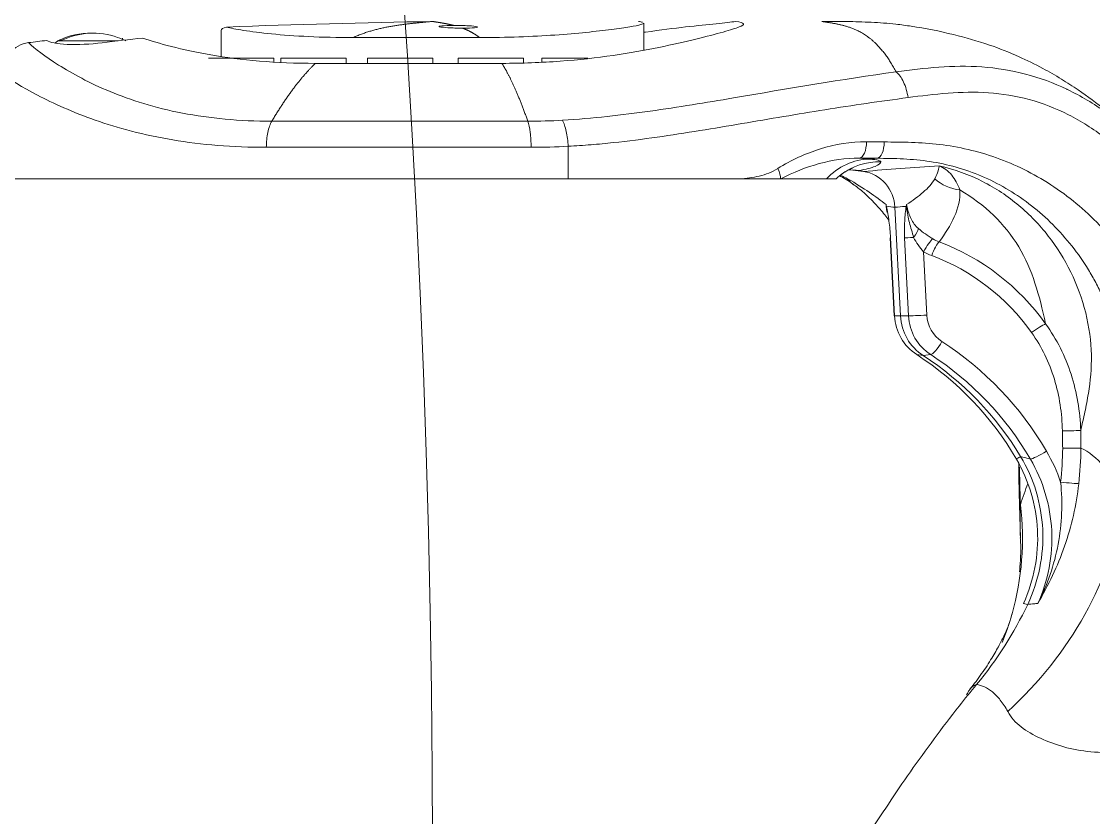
# Model space of a CAD drawing. Header units: millimetres. Extents: x 0 to 594, y 0 to 532.
# Drawn here: x 508.53 to 515.51, y 283.04 to 288.22 of the extents above; entities that cross this region are included whole.
import ezdxf

# ---------------------------------------------------------------- set-up
doc = ezdxf.new("R2010")
doc.units = ezdxf.units.MM
doc.layers.add('13', color=7, linetype='Continuous', true_color=0xffffff)
doc.layers.add('6', color=7, linetype='Continuous', true_color=0xffffff)

msp = doc.modelspace()

# ---------------------------------------------------------------- linework, layer by layer
at = {"layer": '13', "color": 250, "linetype": 'Continuous', "lineweight": 18}
msp.add_circle((430.61169, 282.82088), 80.5978, dxfattribs=at)
at = {"layer": '6', "color": 250, "linetype": 'Continuous', "lineweight": 18}
for p, q in [((512.58449, 288.03385), (512.58449, 288.20972)), ((509.8345, 288.16373), (509.8345, 287.9937)), ((508.791, 288.09588), (508.77425, 288.09588)), ((509.19041, 288.11248), (509.19041, 288.10479)), ((510.69216, 288.11583), (511.51644, 288.11583)), ((509.75165, 287.98088), (509.93228, 287.98088)), ((509.93228, 287.98088), (510.17665, 287.98088)), ((510.17665, 287.95709), (510.17665, 287.98088)), ((510.22254, 287.98088), (510.22254, 287.95389)), ((510.22254, 287.98088), (510.2279, 287.98088)), ((510.22254, 287.98088), (510.64754, 287.98088)), ((510.64754, 287.94805), (510.64754, 287.98088)), ((510.78684, 287.98088), (510.78684, 287.94805)), ((510.78684, 287.98088), (510.7922, 287.98088)), ((510.78684, 287.98088), (511.21184, 287.98088)), ((511.21184, 287.94805), (511.21184, 287.98088)), ((511.37648, 287.98088), (511.37648, 287.94805)), ((511.37648, 287.98088), (511.38185, 287.98088)), ((511.37648, 287.98088), (511.80148, 287.98088)), ((511.80148, 287.95103), (511.80148, 287.98088)), ((511.92036, 287.98088), (511.92036, 287.95513)), ((511.92036, 287.98088), (511.92572, 287.98088)), ((511.92036, 287.98088), (512.22145, 287.98088)), ((511.66153, 287.94805), (510.4476, 287.94805)), ((512.09309, 287.19588), (508.38124, 287.19588)), ((514.21993, 287.01132), (514.25607, 286.30387)), ((514.18981, 286.81226), (514.21576, 286.30437)), ((514.18981, 286.81226), (514.19162, 286.81213)), ((514.21576, 286.30437), (514.21757, 286.30425))]:
    msp.add_line(p, q, dxfattribs=at)
at = {"layer": '6', "color": 250, "linetype": 'Continuous', "lineweight": 13}
for p, q in [((509.16364, 288.09379), (508.76968, 288.09379)), ((510.16321, 287.57123), (511.83026, 287.57123)), ((511.85128, 287.40154), (510.12779, 287.40154)), ((514.10263, 287.33012), (514.05869, 287.32496)), ((514.19162, 286.81213), (514.21757, 286.30425)), ((514.30841, 286.30425), (514.28247, 286.81213)), ((514.40621, 286.72126), (514.42724, 286.30948)), ((514.25607, 286.30387), (514.21757, 286.30425)), ((514.30841, 286.30425), (514.25607, 286.30387)), ((514.40382, 286.04575), (514.36208, 286.05176)), ((514.45293, 286.05176), (514.40382, 286.04575)), ((515.0254, 285.31412), (515.03079, 285.32088))]:
    msp.add_line(p, q, dxfattribs=at)
at = {"layer": '6', "color": 250, "linetype": 'Continuous', "lineweight": 18}
for centre, radius, start, end in [((508.7919, 288.049), 0.05, 116.3878, 140.919561), ((508.9919, 287.64588), 0.5, 109.632024, 116.3878), ((508.9919, 287.64588), 0.5, 63.6122, 70.367976)]:
    msp.add_arc(centre, radius, start, end, dxfattribs=at)
for centre, major_axis, ratio, start_param, end_param in [((508.98353, 287.64588), (0, -0.49859), 0.974766, 3.1243704, 3.5867522), ((509.00027, 287.64588), (0, 0.49859), 0.974766, 5.9485511, 6.7283448), ((514.06103, 286.9251), (0.04355, 0.39762), 0.976119, 0.1177317, 0.9334336), ((514.11395, 286.90699), (0.24806, -0.31379), 0.998508, 3.1448551, 3.2365515), ((514.06608, 286.996), (-0.09943, -0.0107), 0.279613, 3.2355535, 3.3168184), ((514.2635, 287.02253), (0.09792, 0.02031), 0.616939, 2.8993764, 3.0268824), ((514.52701, 286.32088), (0, 0.31789), 0.974766, 1.6231562, 2.5803175), ((514.57244, 286.32088), (0, 0.325), 0.974766, 1.6231562, 2.5803175), ((513.30129, 284.32088), (0, -2.04456), 0.974766, 2.1105748, 2.5803175), ((513.34671, 284.32088), (0, -2.03745), 0.974766, 2.1222119, 2.5803175), ((513.39214, 284.32088), (0, 2.04456), 0.974766, 5.2521675, 5.7219101)]:
    msp.add_ellipse(centre, major_axis=major_axis, ratio=ratio, start_param=start_param, end_param=end_param, dxfattribs=at)
at = {"layer": '6', "color": 250, "linetype": 'Continuous', "lineweight": 13}
for centre, major_axis, ratio, start_param, end_param in [((513.98677, 287.43101), (-0.0008, -0.1), 0.476635, 0.0290296, 1.6395592), ((514.11395, 286.90699), (0.24806, -0.31379), 0.998508, 2.4341709, 3.1448547), ((513.41055, 287.25729), (0.05363, -0.0844), 0.432356, 0.5250332, 1.370336), ((514.12652, 287.40231), (-0.17773, -0.24168), 0.80619, 6.0712278, 6.2787093), ((514.68893, 287.40231), (-0.29279, -0.0654), 0.933275, 0.5887629, 1.2077633), ((514.38986, 287.02253), (-0.09872, 0.01596), 0.625024, 0.3352264, 0.4627324), ((514.20428, 286.996), (-0.09757, -0.0219), 0.207023, 2.777422, 2.8586868), ((514.30241, 286.81129), (-0.06755, -0.07374), 0.272773, 1.8555978, 2.7496676), ((514.37897, 286.81736), (-0.09987, -0.0051), 0.011683, 0.259734, 1.1768108), ((514.42853, 286.72126), (-0.04913, -0.0871), 0.195611, 3.5296612, 4.8222814), ((514.48212, 286.69635), (-0.03484, -0.09373), 0.209879, 3.5161485, 4.7902388), ((514.00211, 285.35562), (0, -1.52163), 0.974766, 2.2003551, 2.7940029), ((513.98631, 285.35562), (0, 1.426), 0.974766, 5.3419477, 5.9355956), ((514.40492, 286.30948), (-0.09987, -0.0051), 0.011683, 0.259734, 1.7956238), ((514.63941, 286.32088), (0, 0.21795), 0.974766, 1.6231562, 2.5803175), ((514.61786, 286.32088), (0, -0.31789), 0.974766, 4.7647489, 5.7219101), ((515.13217, 286.19524), (-0.08154, -0.0579), 0.131435, 3.6213309, 4.8954213), ((514.504, 286.13637), (-0.0542, -0.08404), 0.18898, 0.1562012, 1.692091), ((513.41368, 284.32088), (0, -2.1445), 0.974766, 2.1105748, 2.5803175), ((515.33281, 285.55487), (-0.09997, -0.00238), 0.00544, 3.3928375, 4.93745), ((515.18454, 285.42304), (-0.08635, -0.05043), 0.114728, 0.2288843, 1.7647741), ((515.32119, 285.22212), (0.09947, -0.01033), 0.02364, 4.4884873, 6.0142043)]:
    msp.add_ellipse(centre, major_axis=major_axis, ratio=ratio, start_param=start_param, end_param=end_param, dxfattribs=at)
at = {"layer": '6', "color": 250, "linetype": 'Continuous', "lineweight": 18}
for points, degree in [([(511.2095, 288.22088), (510.76264, 288.2117), (510.31577, 288.2033), (509.86919, 288.18404)], 3), ([(512.57605, 288.21533), (512.57029, 288.21721), (512.56155, 288.21904), (512.5498, 288.22088)], 3), ([(509.86919, 288.18404), (509.84616, 288.17785), (509.83451, 288.17087), (509.8345, 288.16373)], 3), ([(508.69947, 288.09724), (508.65929, 288.09264), (508.61912, 288.08784), (508.57897, 288.08282)], 3), ([(509.05887, 288.08223), (509.14726, 288.09332), (509.23576, 288.10336), (509.32434, 288.11248)], 3), ([(513.98321, 287.25002), (513.96124, 287.25326), (513.93915, 287.25455), (513.91717, 287.25394)], 3), ([(514.01616, 287.2448), (514.00516, 287.24666), (513.99418, 287.2484), (513.98321, 287.25002)], 3), ([(513.47525, 287.19588), (513.47611, 287.19588), (513.47695, 287.19588), (513.47777, 287.19588)], 3), ([(513.77502, 287.19588), (513.71577, 287.19588), (513.61674, 287.19588), (513.47777, 287.19588)], 3), ([(513.8373, 287.19588), (513.83865, 287.19588), (513.81784, 287.19588), (513.77502, 287.19588)], 3), ([(514.16965, 286.97663), (514.16686, 286.98805), (514.16477, 286.99966), (514.16346, 287.01139)], 3), ([(515.43129, 285.44293), (515.43127, 285.44294), (515.43124, 285.44294), (515.43122, 285.44294)], 3), ([(515.43129, 285.44293), (515.48215, 285.41929), (515.5327, 285.38149), (515.58144, 285.32088)], 3), ([(515.02593, 285.34334), (515.02589, 285.33349), (515.0258, 285.32363), (515.02566, 285.31376)], 3), ([(515.02566, 285.31376), (515.02962, 285.09096), (515.03739, 284.87037)], 2), ([(514.75203, 283.9047), (514.88486, 284.0652), (514.99529, 284.23909), (515.08423, 284.42584)], 3)]:
    msp.add_open_spline(points, degree=degree, dxfattribs=at)
at = {"layer": '6', "color": 250, "linetype": 'Continuous', "lineweight": 13}
for points, degree in [([(511.2095, 288.22088), (511.10665, 288.21134), (511.00381, 288.20179), (510.89916, 288.18886), (510.79467, 288.1623), (510.69216, 288.11583)], 5), ([(511.2095, 288.22088), (511.23728, 288.21654), (511.26507, 288.21219), (511.29296, 288.20752), (511.32096, 288.20192), (511.34901, 288.19469)], 5), ([(514.228, 287.8926), (514.13828, 288.05837), (514.04191, 288.16097), (513.93963, 288.19026), (513.84176, 288.20557), (513.74389, 288.22088)], 5), ([(511.40482, 288.17729), (511.42725, 288.1689), (511.44968, 288.15892), (511.47205, 288.14699), (511.49432, 288.13273), (511.51644, 288.11583)], 5), ([(510.4476, 287.94805), (510.38746, 287.8905), (510.32894, 287.82318), (510.27225, 287.74614), (510.21727, 287.66085), (510.16321, 287.57123)], 5), ([(511.66153, 287.94805), (511.69722, 287.8905), (511.73194, 287.82318), (511.76557, 287.74614), (511.79819, 287.66085), (511.83026, 287.57123)], 5), ([(511.83026, 287.57123), (511.90623, 287.57123), (511.9812, 287.57341), (512.05518, 287.57775)], 3), ([(514.03438, 287.4375), (514.07278, 287.43714), (514.11118, 287.43677), (514.1496, 287.4364)], 3), ([(512.09309, 287.40788), (512.0135, 287.40366), (511.9329, 287.40154), (511.85128, 287.40154)], 3), ([(512.09309, 287.40788), (512.09309, 287.33721), (512.09309, 287.26655), (512.09309, 287.19588)], 3), ([(513.98736, 287.33104), (514.016, 287.32907), (514.03979, 287.32703), (514.05869, 287.32496)], 3), ([(514.10263, 287.33012), (514.0642, 287.33042), (514.02578, 287.33073), (513.98736, 287.33104)], 3), ([(513.86718, 287.21883), (513.8825, 287.21165), (513.89736, 287.20408), (513.91178, 287.19618)], 3), ([(513.94586, 287.25239), (513.96929, 287.24988), (513.99273, 287.24735), (514.01616, 287.2448)], 3), ([(514.16346, 287.01139), (514.16282, 287.01718), (514.16234, 287.023), (514.16205, 287.02883)], 3), ([(514.16205, 287.02883), (514.1629, 287.02228), (514.16383, 287.01573), (514.16479, 287.00927)], 3), ([(514.21993, 287.01132), (514.20177, 287.01332), (514.1836, 287.01532), (514.16543, 287.0173)], 3), ([(514.37252, 286.8724), (514.40083, 286.84788), (514.43419, 286.82517), (514.46756, 286.80552)], 3), ([(514.40621, 286.72126), (514.38124, 286.74982), (514.3591, 286.7814), (514.34069, 286.81432)], 3), ([(514.46756, 286.80552), (514.48026, 286.79804), (514.4936, 286.79157), (514.50735, 286.78626)], 3), ([(514.4598, 286.69635), (514.44136, 286.7032), (514.42339, 286.71156), (514.40621, 286.72126)], 3), ([(515.3121, 285.44339), (515.31184, 285.48056), (515.31137, 285.51772), (515.31048, 285.55487)], 3), ([(515.42964, 285.55731), (515.43054, 285.51919), (515.43102, 285.48106), (515.43129, 285.44293)], 3), ([(515.20686, 285.42304), (515.24438, 285.3588), (515.27495, 285.2918), (515.29886, 285.22212)], 3), ([(515.29886, 285.22212), (515.3065, 285.29568), (515.31092, 285.36943), (515.3121, 285.44339)], 3), ([(515.43122, 285.44294), (515.42989, 285.36562), (515.42515, 285.28845), (515.41701, 285.21154)], 3), ([(515.03079, 285.32088), (515.03284, 285.20524), (515.03662, 285.07456)], 2), ([(515.03662, 285.07456), (515.05256, 285.12403), (515.06888, 285.16958), (515.08559, 285.21121)], 3), ([(515.03662, 285.07456), (515.06583, 284.83353), (515.04756, 284.59255), (514.98287, 284.36526)], 3), ([(515.0371, 284.85922), (515.03487, 284.93057), (515.03513, 285.00258), (515.03661, 285.07456)], 3)]:
    msp.add_open_spline(points, degree=degree, dxfattribs=at)
at = {"layer": '6', "color": 250, "linetype": 'Continuous', "lineweight": 18}
for points, knots in [([(511.40482, 288.17729), (511.37258, 288.17729), (511.33804, 288.17826), (511.28281, 288.18153), (511.26238, 288.18381), (511.2478, 288.18832), (511.25344, 288.19055), (511.28844, 288.19376), (511.31678, 288.19469), (511.34901, 288.19469)], [0, 0, 0, 0, 0.25, 0.25, 0.5, 0.5, 0.75, 0.75, 1, 1, 1, 1]), ([(511.34901, 288.19469), (511.38125, 288.19469), (511.4158, 288.19392), (511.47104, 288.19112), (511.49147, 288.18905), (511.50603, 288.18455), (511.50038, 288.18211), (511.46539, 288.17843), (511.43706, 288.17729), (511.40482, 288.17729)], [0, 0, 0, 0, 0.25, 0.25, 0.5, 0.5, 0.75, 0.75, 1, 1, 1, 1]), ([(511.51644, 288.11583), (511.60506, 288.11583), (511.69018, 288.11738), (511.85371, 288.12314), (511.93292, 288.12741), (512.07967, 288.13762), (512.14715, 288.14352), (512.27046, 288.15589), (512.32637, 288.16239), (512.42159, 288.17462), (512.46163, 288.18042), (512.52616, 288.19104), (512.54995, 288.19577), (512.57784, 288.20349), (512.58434, 288.20668), (512.58439, 288.20966)], [0, 0, 0, 0, 0.1458694, 0.1458694, 0.2917388, 0.2917388, 0.4376081, 0.4376081, 0.5834775, 0.5834775, 0.7293469, 0.7293469, 0.8752163, 0.8752163, 1, 1, 1, 1]), ([(513.1834, 288.22088), (513.21336, 288.2162), (513.22994, 288.21163), (513.23743, 288.20046), (513.22802, 288.1937), (513.18333, 288.17602), (513.14847, 288.16514), (513.05416, 288.13853), (512.9941, 288.12266), (512.85415, 288.08848), (512.77388, 288.07006), (512.59205, 288.03327), (512.49206, 288.01531), (512.27803, 287.98431), (512.16256, 287.97109), (511.91887, 287.95291), (511.79251, 287.94805), (511.66153, 287.94805)], [0, 0, 0, 0, 0.125, 0.125, 0.25, 0.25, 0.375, 0.375, 0.5, 0.5, 0.625, 0.625, 0.75, 0.75, 0.875, 0.875, 1, 1, 1, 1]), ([(512.58507, 288.14998), (512.58884, 288.1505), (512.59261, 288.15102), (512.69354, 288.165), (512.78085, 288.17594), (512.93432, 288.19355), (513.00128, 288.20032), (513.11095, 288.21162), (513.15344, 288.2162), (513.1834, 288.22088)], [0, 0, 0, 0, 0.012712, 0.012712, 0.341808, 0.341808, 0.670904, 0.670904, 1, 1, 1, 1]), ([(513.74389, 288.22088), (513.75731, 288.22088), (513.78416, 288.22088), (513.83787, 288.2208), (513.93184, 288.22019), (514.06607, 288.21672), (514.2067, 288.20615), (514.29326, 288.19473), (514.32641, 288.18952)], [0, 0, 0, 0, 0.0689733, 0.1379465, 0.275893, 0.551786, 0.827679, 1, 1, 1, 1]), ([(515.74394, 287.51531), (515.69566, 287.55865), (515.58659, 287.6497), (515.43979, 287.7587), (515.2979, 287.85039), (515.16715, 287.92534), (515.0135, 288.00047), (514.82076, 288.07606), (514.58755, 288.14232), (514.41788, 288.17621), (514.32597, 288.18959)], [0, 0, 0, 0, 0.1039882, 0.2224262, 0.292123, 0.372058, 0.4821635, 0.62306, 0.7953055, 1, 1, 1, 1]), ([(510.69216, 288.11583), (510.58907, 288.11583), (510.49314, 288.11816), (510.31503, 288.12661), (510.23276, 288.13281), (510.09093, 288.14679), (510.02949, 288.1547), (509.93081, 288.17007), (509.89381, 288.17742), (509.86919, 288.18404)], [0, 0, 0, 0, 0.25, 0.25, 0.5, 0.5, 0.75, 0.75, 1, 1, 1, 1]), ([(508.40704, 287.88113), (508.40704, 287.92968), (508.42461, 287.97861), (508.48707, 288.05232), (508.53131, 288.07686), (508.57897, 288.08282)], [0, 0, 0, 0, 0.5, 0.5, 1, 1, 1, 1]), ([(509.05887, 288.08223), (508.98292, 288.07271), (508.89884, 288.06821), (508.76557, 288.07444), (508.71692, 288.08479), (508.69947, 288.09724)], [0, 0, 0, 0, 0.5, 0.5, 1, 1, 1, 1]), ([(509.32434, 288.11248), (509.37411, 288.09519), (509.43609, 288.07632), (509.58482, 288.03828), (509.67111, 288.01936), (509.86175, 287.98666), (509.96747, 287.97264), (510.19715, 287.95325), (510.31887, 287.94805), (510.4476, 287.94805)], [0, 0, 0, 0, 0.25, 0.25, 0.5, 0.5, 0.75, 0.75, 1, 1, 1, 1]), ([(515.34417, 287.77714), (515.43063, 287.73556), (515.51554, 287.68497), (515.67736, 287.57064), (515.75463, 287.5066), (515.90198, 287.36796), (515.97244, 287.29292), (516.10545, 287.13682), (516.16796, 287.05594), (516.34612, 286.80667), (516.45262, 286.63182), (516.55625, 286.43841), (516.56262, 286.4264), (516.56896, 286.41437)], [0, 0, 0, 0, 0.1607866, 0.1607866, 0.3243121, 0.3243121, 0.4878376, 0.4878376, 0.6513632, 0.6513632, 0.9784142, 0.9784142, 1, 1, 1, 1]), ([(513.85703, 287.21713), (513.88847, 287.20114), (513.91998, 287.18226), (513.94726, 287.16156), (513.94881, 287.16037)], [0, 0, 0, 0, 0.9427958, 1, 1, 1, 1]), ([(513.86522, 287.21984), (513.86675, 287.2212), (513.88086, 287.23359), (513.90344, 287.24655), (513.92811, 287.26015), (513.94073, 287.26487), (513.94315, 287.26567), (513.94315, 287.26568)], [0, 0, 0, 0, 0.0228368, 0.2151124, 0.4635416, 0.7466003, 1, 1, 1, 1]), ([(514.21993, 287.01132), (514.21703, 287.06825), (514.19523, 287.12244), (514.12114, 287.20734), (514.07099, 287.23556), (514.01616, 287.2448)], [0, 0, 0, 0, 0.5, 0.5, 1, 1, 1, 1]), ([(513.20888, 287.19588), (513.028, 287.19588), (512.8454, 287.19588), (512.47451, 287.19588), (512.28629, 287.19588), (512.09309, 287.19588)], [0, 0, 0, 0, 0.5, 0.5, 1, 1, 1, 1]), ([(513.20888, 287.19588), (513.25681, 287.19588), (513.30472, 287.19588), (513.37426, 287.19588), (513.39712, 287.19588), (513.43965, 287.19588), (513.45958, 287.19588), (513.47525, 287.19588)], [0, 0, 0, 0, 0.5, 0.5, 0.75, 0.75, 1, 1, 1, 1]), ([(513.94784, 287.1612), (513.95839, 287.15365), (513.99771, 287.12446), (514.0613, 287.06629), (514.12479, 286.9985), (514.16406, 286.95018), (514.18083, 286.9272)], [0, 0, 0, 0, 0.0969315, 0.3729779, 0.6822619, 1, 1, 1, 1]), ([(514.16543, 287.0173), (514.16844, 287.00282), (514.17111, 286.9866), (514.17634, 286.9543), (514.17884, 286.9378), (514.18575, 286.88672), (514.18969, 286.84997), (514.19162, 286.81213)], [0, 0, 0, 0, 0.25, 0.25, 0.5, 0.5, 1, 1, 1, 1]), ([(515.43122, 285.44294), (515.42471, 285.44295), (515.40826, 285.443), (515.36446, 285.44316), (515.33702, 285.44328), (515.3121, 285.44339)], [0, 0, 0, 0, 0.5, 0.5, 1, 1, 1, 1]), ([(515.0109, 285.37168), (515.05195, 285.30119), (515.08387, 285.22706), (515.13003, 285.07171), (515.144, 284.99007), (515.15634, 284.74735), (515.12538, 284.58144), (515.05738, 284.43257)], [0, 0, 0, 0, 0.25, 0.25, 0.5, 0.5, 1, 1, 1, 1]), ([(515.08423, 284.42584), (515.12043, 284.50184), (515.1466, 284.58089), (515.1795, 284.74494), (515.18583, 284.82986), (515.17786, 284.99642), (515.16343, 285.08039), (515.11511, 285.24021), (515.08159, 285.31625), (515.03839, 285.38829)], [0, 0, 0, 0, 0.25, 0.25, 0.5, 0.5, 0.75, 0.75, 1, 1, 1, 1]), ([(515.036, 284.85914), (515.03675, 284.85035), (515.04213, 284.77847), (515.03767, 284.70358), (515.03184, 284.63999), (515.03161, 284.6376)], [0, 0, 0, 0, 0.1180257, 0.9668131, 1, 1, 1, 1]), ([(514.98287, 284.36526), (514.98235, 284.36343), (514.98182, 284.36159), (514.9635, 284.29803), (514.94228, 284.23732), (514.91776, 284.17789)], [0, 0, 0, 0, 0.0288113, 0.0288113, 1, 1, 1, 1]), ([(514.96695, 284.31036), (514.96661, 284.30937), (514.96371, 284.30057), (514.95445, 284.27657), (514.93323, 284.22767), (514.89987, 284.16041), (514.85139, 284.07495), (514.78795, 283.97695), (514.7358, 283.90823), (514.7081, 283.87373)], [0, 0, 0, 0, 0.0927761, 0.2328516, 0.3731363, 0.5177944, 0.6716823, 0.8392651, 1, 1, 1, 1]), ([(513.17041, 281.15398), (513.18894, 281.21638), (513.24148, 281.37686), (513.34879, 281.64741), (513.50168, 281.9753), (513.68786, 282.32956), (513.91099, 282.71433), (514.17099, 283.12361), (514.41854, 283.47813), (514.618, 283.73976), (514.71337, 283.85799), (514.75203, 283.9047)], [0, 0, 0, 0, 0.0875024, 0.2211342, 0.354766, 0.4883977, 0.6220295, 0.7556612, 0.889293, 0.9561088, 1, 1, 1, 1]), ([(514.70897, 283.87388), (514.7048, 283.86865), (514.70068, 283.86263), (514.69312, 283.84986), (514.68968, 283.84339), (514.6863, 283.83635)], [0, 0, 0, 0, 0.5396261, 0.5396261, 1, 1, 1, 1])]:
    msp.add_open_spline(points, degree=3, knots=knots, dxfattribs=at)
at = {"layer": '6', "color": 250, "linetype": 'Continuous', "lineweight": 13}
for points, knots in [([(508.57897, 288.08282), (508.62099, 288.04302), (508.6868, 287.99286), (508.86365, 287.88155), (508.97675, 287.81973), (509.1782, 287.73629), (509.2508, 287.70994), (509.40777, 287.66243), (509.49282, 287.64119), (509.75909, 287.58979), (509.95263, 287.57123), (510.16321, 287.57123)], [0, 0, 0, 0, 0.25, 0.25, 0.5, 0.5, 0.625, 0.625, 0.75, 0.75, 1, 1, 1, 1]), ([(514.22799, 287.89257), (514.41137, 287.91775), (514.59726, 287.93789), (514.88128, 287.91781), (514.97676, 287.90271), (515.16156, 287.85438), (515.25177, 287.82123), (515.34122, 287.77856), (515.3427, 287.77785), (515.34417, 287.77714)], [0, 0, 0, 0, 0.4979151, 0.4979151, 0.7468726, 0.7468726, 0.9958302, 0.9958302, 1, 1, 1, 1]), ([(510.12779, 287.40154), (509.90873, 287.40154), (509.70601, 287.4185), (509.42483, 287.46544), (509.33447, 287.48483), (509.16587, 287.52847), (509.08714, 287.55276), (508.86668, 287.63002), (508.73963, 287.6879), (508.53664, 287.79377), (508.45905, 287.84203), (508.40704, 287.88113)], [0, 0, 0, 0, 0.25, 0.25, 0.375, 0.375, 0.5, 0.5, 0.75, 0.75, 1, 1, 1, 1]), ([(512.05518, 287.57775), (512.25298, 287.58935), (512.44167, 287.61113), (512.81031, 287.66274), (512.99013, 287.69268), (513.52421, 287.78348), (513.87375, 287.8439), (514.228, 287.89259)], [0, 0, 0, 0, 0.25, 0.25, 0.5, 0.5, 1, 1, 1, 1]), ([(514.30517, 287.72509), (514.3, 287.76164), (514.2899, 287.79722), (514.26281, 287.85602), (514.24586, 287.87914), (514.22799, 287.89259)], [0, 0, 0, 0, 0.5, 0.5, 1, 1, 1, 1]), ([(514.30517, 287.72509), (514.1243, 287.70107), (513.94442, 287.67448), (513.58475, 287.61717), (513.40497, 287.58643), (513.04217, 287.52493), (512.85916, 287.49414), (512.57825, 287.45433), (512.48353, 287.44215), (512.33911, 287.42676), (512.29057, 287.42212), (512.19257, 287.41403), (512.14241, 287.41055), (512.09309, 287.40788)], [0, 0, 0, 0, 0.25, 0.25, 0.5, 0.5, 0.75, 0.75, 0.875, 0.875, 0.9375, 0.9375, 1, 1, 1, 1]), ([(516.92694, 284.65981), (516.92725, 284.75949), (516.92453, 284.85851), (516.9059, 285.05368), (516.89059, 285.14995), (516.83015, 285.43559), (516.77133, 285.62195), (516.63012, 285.98943), (516.54914, 286.16627), (516.37068, 286.50868), (516.27321, 286.67431), (516.1105, 286.91156), (516.05347, 286.98876), (515.93218, 287.13825), (515.8677, 287.21073), (515.73257, 287.34542), (515.66158, 287.40801), (515.51123, 287.52122), (515.43113, 287.57213), (515.26678, 287.65571), (515.18211, 287.68876), (515.00774, 287.73638), (514.91768, 287.75068), (514.65202, 287.76841), (514.47824, 287.74803), (514.30517, 287.72506)], [0, 0, 0, 0, 0.0625, 0.0625, 0.125, 0.125, 0.25, 0.25, 0.375, 0.375, 0.5, 0.5, 0.5625, 0.5625, 0.625, 0.625, 0.6875, 0.6875, 0.75, 0.75, 0.8125, 0.8125, 0.875, 0.875, 1, 1, 1, 1]), ([(510.12779, 287.40154), (510.12779, 287.43531), (510.13108, 287.46904), (510.1434, 287.5281), (510.15243, 287.55336), (510.16321, 287.57123)], [0, 0, 0, 0, 0.5, 0.5, 1, 1, 1, 1]), ([(511.85128, 287.40154), (511.85128, 287.43531), (511.84933, 287.46904), (511.84202, 287.5281), (511.83666, 287.55336), (511.83026, 287.57123)], [0, 0, 0, 0, 0.5, 0.5, 1, 1, 1, 1]), ([(512.09309, 287.40788), (512.09134, 287.44173), (512.08689, 287.47555), (512.0737, 287.53469), (512.06496, 287.55995), (512.05518, 287.57775)], [0, 0, 0, 0, 0.5, 0.5, 1, 1, 1, 1]), ([(513.45699, 287.26321), (513.54537, 287.31928), (513.63811, 287.36107), (513.83125, 287.42094), (513.93232, 287.43845), (514.03438, 287.4375)], [0, 0, 0, 0, 0.5, 0.5, 1, 1, 1, 1]), ([(514.10263, 287.33012), (514.1154, 287.33079), (514.12801, 287.34279), (514.14549, 287.38235), (514.15024, 287.40964), (514.1496, 287.4364)], [0, 0, 0, 0, 0.5, 0.5, 1, 1, 1, 1]), ([(514.1496, 287.4364), (514.17914, 287.43613), (514.23863, 287.43558), (514.35895, 287.43297), (514.57451, 287.41892), (514.88574, 287.34765), (515.24331, 287.17068), (515.51044, 286.95052), (515.69494, 286.73388), (515.81444, 286.55026), (515.91531, 286.35191), (515.99235, 286.14204), (516.04336, 285.92501), (516.06916, 285.71312), (516.07586, 285.50248), (516.06818, 285.36557), (516.06417, 285.29408)], [0, 0, 0, 0, 0.0290913, 0.0585844, 0.1183392, 0.2407012, 0.3649388, 0.491608, 0.555686, 0.6211278, 0.6865716, 0.7522345, 0.8170314, 0.8809306, 0.9378298, 1, 1, 1, 1]), ([(513.98736, 287.33104), (513.89861, 287.33209), (513.81233, 287.31846), (513.64214, 287.27197), (513.55836, 287.2392), (513.47777, 287.19588)], [0, 0, 0, 0, 0.5, 0.5, 1, 1, 1, 1]), ([(514.12903, 287.30645), (514.12638, 287.29766), (514.11471, 287.28743), (514.06712, 287.26737), (514.03119, 287.2578), (513.98321, 287.25002)], [0, 0, 0, 0, 0.5, 0.5, 1, 1, 1, 1]), ([(514.01616, 287.2448), (514.09576, 287.25094), (514.17534, 287.25697), (514.3394, 287.2692), (514.42388, 287.27539), (514.50834, 287.28147)], [0, 0, 0, 0, 0.4850746, 0.4850746, 1, 1, 1, 1]), ([(514.05869, 287.32496), (514.08132, 287.32255), (514.09961, 287.31989), (514.12394, 287.31364), (514.13012, 287.31008), (514.12903, 287.30645)], [0, 0, 0, 0, 0.5, 0.5, 1, 1, 1, 1]), ([(515.7127, 285.32088), (515.71368, 285.3617), (515.71569, 285.44563), (515.71816, 285.57442), (515.71781, 285.72435), (515.7087, 285.8985), (515.68194, 286.09023), (515.63314, 286.2796), (515.57452, 286.42862), (515.51645, 286.54263), (515.45159, 286.65229), (515.32274, 286.8313), (515.09968, 287.04649), (514.78865, 287.22842), (514.5066, 287.30687), (514.27698, 287.32824), (514.16084, 287.32949), (514.10263, 287.33012)], [0, 0, 0, 0, 0.0385277, 0.0792202, 0.1220093, 0.1810738, 0.2459052, 0.3083981, 0.371238, 0.402995, 0.4347472, 0.4977579, 0.6242837, 0.7501114, 0.8754272, 0.9375744, 1, 1, 1, 1]), ([(514.47934, 287.19618), (514.48953, 287.21564), (514.49687, 287.23313), (514.50606, 287.26239), (514.5077, 287.2741), (514.50834, 287.28147)], [0, 0, 0, 0, 0.5, 0.5, 1, 1, 1, 1]), ([(514.50834, 287.28147), (514.52356, 287.27504), (514.53843, 287.26646), (514.56575, 287.24584), (514.57838, 287.23374), (514.61231, 287.19322), (514.62983, 287.16054), (514.64202, 287.12365)], [0, 0, 0, 0, 0.25, 0.25, 0.5, 0.5, 1, 1, 1, 1]), ([(514.50834, 287.28147), (514.60677, 287.25809), (514.70325, 287.22314), (514.87589, 287.13572), (514.95499, 287.0832), (515.09823, 286.96304), (515.16214, 286.89592), (515.27496, 286.7509), (515.32329, 286.67319), (515.40556, 286.50586), (515.43927, 286.41533), (515.48444, 286.23209), (515.49723, 286.13754), (515.50046, 285.96171), (515.49219, 285.87945), (515.47289, 285.75827), (515.46522, 285.71819), (515.44807, 285.63896), (515.43871, 285.59958), (515.42964, 285.55731)], [0, 0, 0, 0, 0.125, 0.125, 0.25, 0.25, 0.375, 0.375, 0.5, 0.5, 0.625, 0.625, 0.75, 0.75, 0.875, 0.875, 0.9375, 0.9375, 1, 1, 1, 1]), ([(513.20888, 287.19588), (513.25203, 287.19877), (513.29478, 287.20435), (513.37903, 287.22502), (513.41963, 287.23951), (513.45699, 287.26321)], [0, 0, 0, 0, 0.5, 0.5, 1, 1, 1, 1]), ([(513.91178, 287.19618), (513.96748, 287.16568), (514.01195, 287.1368), (514.09312, 287.08116), (514.12902, 287.0545), (514.16205, 287.02883)], [0, 0, 0, 0, 0.5, 0.5, 1, 1, 1, 1]), ([(514.29599, 287.02883), (514.33551, 287.05451), (514.37209, 287.08118), (514.43562, 287.13676), (514.46334, 287.16563), (514.47934, 287.19618)], [0, 0, 0, 0, 0.5, 0.5, 1, 1, 1, 1]), ([(514.64202, 287.12365), (514.64769, 287.06342), (514.63138, 287.00549), (514.58203, 286.8932), (514.54768, 286.83881), (514.50735, 286.78626)], [0, 0, 0, 0, 0.5, 0.5, 1, 1, 1, 1]), ([(515.20099, 286.25154), (515.18058, 286.34696), (515.15889, 286.43398), (515.10491, 286.59944), (515.07078, 286.67899), (514.98109, 286.82802), (514.92565, 286.8971), (514.79719, 287.02145), (514.72376, 287.07701), (514.64202, 287.12365)], [0, 0, 0, 0, 0.25, 0.25, 0.5, 0.5, 0.75, 0.75, 1, 1, 1, 1]), ([(514.16205, 287.02883), (514.16208, 287.02873), (514.16211, 287.02864), (514.16332, 287.02481), (514.16442, 287.02107), (514.16543, 287.0173)], [0, 0, 0, 0, 0.0252292, 0.0252292, 1, 1, 1, 1]), ([(514.29336, 287.0173), (514.29122, 287.01713), (514.28909, 287.01696), (514.26461, 287.01497), (514.24227, 287.01315), (514.21993, 287.01132)], [0, 0, 0, 0, 0.0872037, 0.0872037, 1, 1, 1, 1]), ([(514.28247, 286.81213), (514.28053, 286.85001), (514.28147, 286.88667), (514.2847, 286.93768), (514.28611, 286.95428), (514.28935, 286.98665), (514.291, 287.00275), (514.29336, 287.0173)], [0, 0, 0, 0, 0.5, 0.5, 0.75, 0.75, 1, 1, 1, 1]), ([(514.29336, 287.0173), (514.29429, 287.02107), (514.29514, 287.02481), (514.29594, 287.02864), (514.29596, 287.02873), (514.29599, 287.02883)], [0, 0, 0, 0, 0.9747708, 0.9747708, 1, 1, 1, 1]), ([(514.29599, 287.02883), (514.29602, 287.02859), (514.29606, 287.02835), (514.29698, 287.02251), (514.29803, 287.01693), (514.29924, 287.01139)], [0, 0, 0, 0, 0.0413114, 0.0413114, 1, 1, 1, 1]), ([(514.29707, 287.00927), (514.29667, 287.01547), (514.29632, 287.02168), (514.29601, 287.0282), (514.296, 287.02852), (514.29599, 287.02883)], [0, 0, 0, 0, 0.9521824, 0.9521824, 1, 1, 1, 1]), ([(514.34069, 286.81432), (514.33414, 286.8477), (514.32249, 286.879), (514.30583, 286.9435), (514.2996, 286.97613), (514.29707, 287.00927)], [0, 0, 0, 0, 0.5, 0.5, 1, 1, 1, 1]), ([(514.29924, 287.01139), (514.30492, 286.98543), (514.31329, 286.9601), (514.33142, 286.92447), (514.33841, 286.91289), (514.35412, 286.8912), (514.36279, 286.88082), (514.37252, 286.8724)], [0, 0, 0, 0, 0.5, 0.5, 0.75, 0.75, 1, 1, 1, 1]), ([(515.20099, 286.25154), (515.2742, 286.15143), (515.32888, 286.04184), (515.40525, 285.80573), (515.42524, 285.68167), (515.42964, 285.55731)], [0, 0, 0, 0, 0.5, 0.5, 1, 1, 1, 1]), ([(515.31048, 285.55487), (515.30776, 285.66945), (515.29129, 285.78249), (515.22445, 286.00083), (515.1758, 286.10236), (515.10985, 286.19524)], [0, 0, 0, 0, 0.5, 0.5, 1, 1, 1, 1]), ([(515.0109, 285.37168), (515.01204, 285.37269), (515.0132, 285.37367), (515.02168, 285.38039), (515.03008, 285.38429), (515.03839, 285.38829)], [0, 0, 0, 0, 0.1395716, 0.1395716, 1, 1, 1, 1]), ([(515.03839, 285.38829), (515.05618, 285.38429), (515.07389, 285.38039), (515.09563, 285.37367), (515.09868, 285.37269), (515.10175, 285.37168)], [0, 0, 0, 0, 0.8604284, 0.8604284, 1, 1, 1, 1]), ([(515.15068, 284.43257), (515.18458, 284.50696), (515.20899, 284.58421), (515.23927, 284.74429), (515.24475, 284.82646), (515.23219, 285.06905), (515.18434, 285.2308), (515.10175, 285.37168)], [0, 0, 0, 0, 0.25, 0.25, 0.5, 0.5, 1, 1, 1, 1]), ([(515.15068, 284.43257), (515.18163, 284.49267), (515.20863, 284.55588), (515.25272, 284.68467), (515.26993, 284.75026), (515.30726, 284.95067), (515.31279, 285.08612), (515.29886, 285.22212)], [0, 0, 0, 0, 0.25, 0.25, 0.5, 0.5, 1, 1, 1, 1]), ([(515.41701, 285.21154), (515.40213, 285.07087), (515.37001, 284.93561), (515.27831, 284.67413), (515.21917, 284.55014), (515.15068, 284.43257)], [0, 0, 0, 0, 0.5, 0.5, 1, 1, 1, 1]), ([(514.95521, 283.72777), (515.15839, 283.91608), (515.32861, 284.13086), (515.58361, 284.58867), (515.66831, 284.83159), (515.70536, 285.07456)], [0, 0, 0, 0, 0.5, 0.5, 1, 1, 1, 1]), ([(515.08423, 284.42584), (515.07769, 284.42654), (515.07158, 284.42808), (515.06305, 284.43059), (515.06012, 284.43155), (515.05738, 284.43257)], [0, 0, 0, 0, 0.6342667, 0.6342667, 1, 1, 1, 1]), ([(515.15068, 284.43257), (515.14208, 284.43155), (515.13365, 284.43059), (515.1111, 284.42808), (515.09746, 284.42654), (515.08423, 284.42584)], [0, 0, 0, 0, 0.3657333, 0.3657333, 1, 1, 1, 1]), ([(514.75203, 283.9047), (514.74153, 283.90088), (514.73187, 283.8959), (514.71817, 283.88439), (514.71354, 283.87961), (514.70897, 283.87388)], [0, 0, 0, 0, 0.6567025, 0.6567025, 1, 1, 1, 1]), ([(514.95521, 283.72777), (514.93967, 283.75665), (514.92299, 283.78097), (514.88932, 283.82329), (514.87243, 283.8413), (514.83815, 283.87018), (514.82052, 283.88078), (514.78536, 283.8959), (514.76794, 283.90088), (514.75203, 283.9047)], [0, 0, 0, 0, 0.25, 0.25, 0.5, 0.5, 0.75, 0.75, 1, 1, 1, 1]), ([(516.36447, 283.60224), (516.2885, 283.57869), (516.21229, 283.55835), (516.05969, 283.52204), (515.98349, 283.50569), (515.83596, 283.47964), (515.76345, 283.46984), (515.6235, 283.45993), (515.55754, 283.46055), (515.43273, 283.47196), (515.37348, 283.48311), (515.26492, 283.5137), (515.21494, 283.53277), (515.12159, 283.5755), (515.07821, 283.59986), (515.00541, 283.65691), (514.97576, 283.68957), (514.95521, 283.72777)], [0, 0, 0, 0, 0.125, 0.125, 0.25, 0.25, 0.375, 0.375, 0.5, 0.5, 0.625, 0.625, 0.75, 0.75, 0.875, 0.875, 1, 1, 1, 1])]:
    msp.add_open_spline(points, degree=3, knots=knots, dxfattribs=at)

doc.saveas('drawing.dxf')
